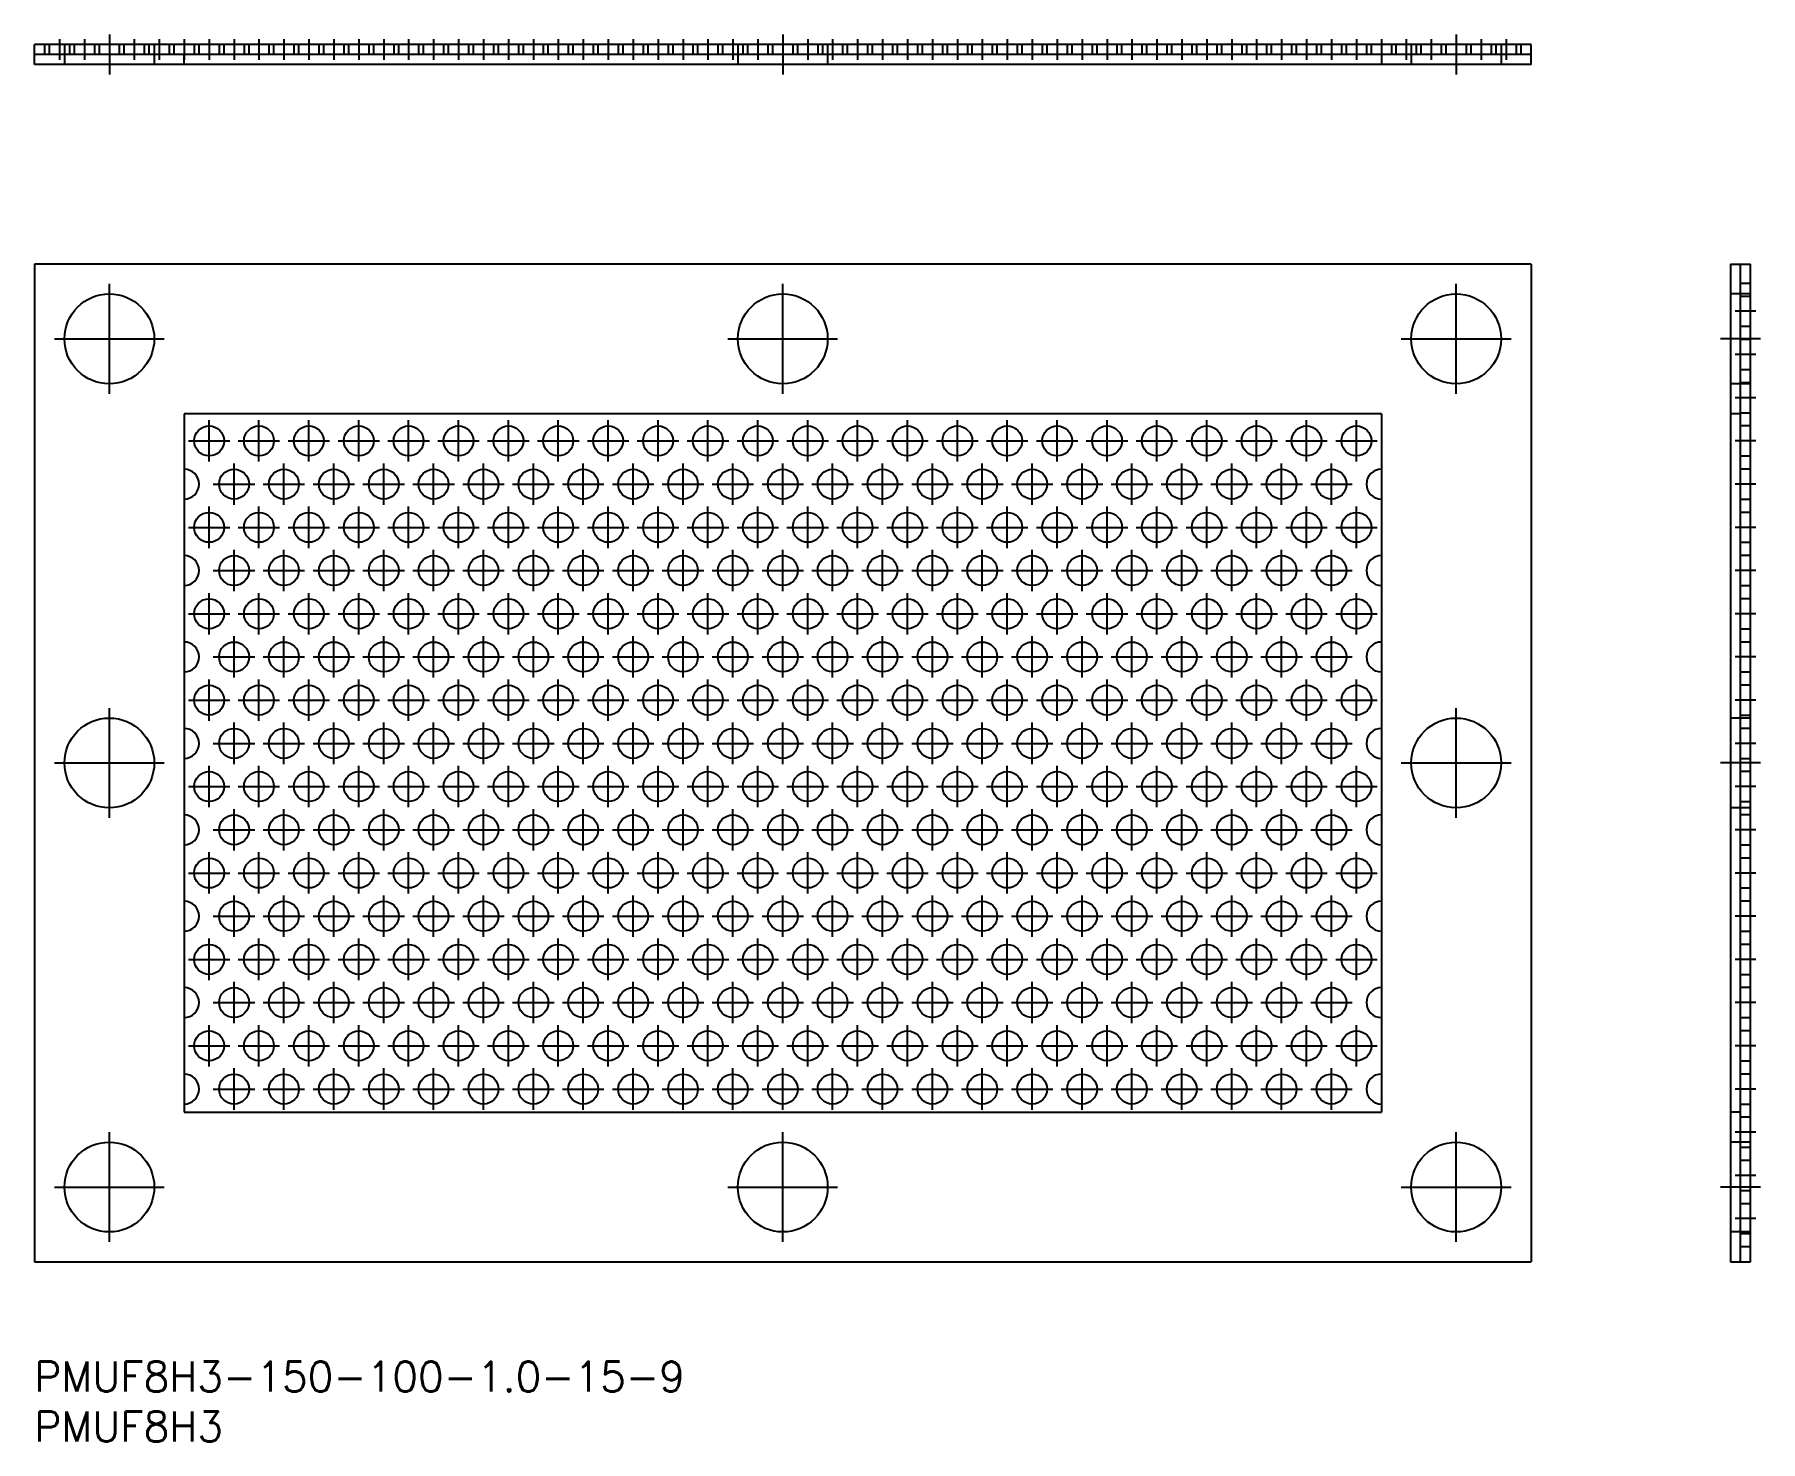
# Model space of a CAD drawing. Extents: x 0 to 173, y -8 to 133.
import ezdxf

# ---------------------------------------------------------------- set-up
doc = ezdxf.new("R2010")
doc.units = 0
doc.header["$LTSCALE"] = 0.5
doc.linetypes.add('CENTER', pattern=[50.8, 31.75, -6.35, 6.35, -6.35])
doc.linetypes.add('DASHED', pattern=[19.05, 12.7, -6.35])
for name, color, linetype in [('MSM_CENTER', 1, 'CENTER'), ('MSM_CONTINUOUS', 7, 'CONTINUOUS'), ('MSM_DASHED', 4, 'DASHED'), ('MSM_PART_NUMBER', 7, 'CONTINUOUS')]:
    doc.layers.add(name, color=color, linetype=linetype)
doc.styles.get("Standard").update_dxf_attribs({"font": 'txt.shx', "height": 3, "bigfont": 'bigfont.shx'})

# ---------------------------------------------------------------- blocks, each defined once
blk = doc.blocks.new('*U35')
at = {"layer": 'MSM_PART_NUMBER'}
blk.add_text('PMUF8H3-150-100-1.0-15-9', height=3, dxfattribs=at).set_placement((0, -3))
blk = doc.blocks.new('*U36')
at = {"layer": 'MSM_PART_NUMBER'}
blk.add_text('PMUF8H3', height=3, dxfattribs=at).set_placement((0, -8))

msp = doc.modelspace()

# ---------------------------------------------------------------- linework, layer by layer
at = {"layer": 'MSM_CENTER'}
for p, q in [((2.5, 132.55), (2.5, 130.45)), ((5, 132.55), (5, 130.45)), ((7.5, 133), (7.5, 129)), ((10, 132.55), (10, 130.45)), ((12.5, 132.55), (12.5, 130.45)), ((15, 132.55), (15, 130.45)), ((17.5, 132.55), (17.5, 130.45)), ((20, 132.55), (20, 130.45)), ((22.5, 132.55), (22.5, 130.45)), ((25, 132.55), (25, 130.45)), ((27.5, 132.55), (27.5, 130.45)), ((30, 132.55), (30, 130.45)), ((32.5, 132.55), (32.5, 130.45)), ((35, 132.55), (35, 130.45)), ((37.5, 132.55), (37.5, 130.45)), ((40, 132.55), (40, 130.45)), ((42.5, 132.55), (42.5, 130.45)), ((45, 132.55), (45, 130.45)), ((47.5, 132.55), (47.5, 130.45)), ((50, 132.55), (50, 130.45)), ((52.5, 132.55), (52.5, 130.45)), ((55, 132.55), (55, 130.45)), ((57.5, 132.55), (57.5, 130.45)), ((60, 132.55), (60, 130.45)), ((62.5, 132.55), (62.5, 130.45)), ((65, 132.55), (65, 130.45)), ((67.5, 132.55), (67.5, 130.45)), ((70, 132.55), (70, 130.45)), ((72.5, 132.55), (72.5, 130.45)), ((75, 133), (75, 129)), ((77.5, 132.55), (77.5, 130.45)), ((80, 132.55), (80, 130.45)), ((82.5, 132.55), (82.5, 130.45)), ((85, 132.55), (85, 130.45)), ((87.5, 132.55), (87.5, 130.45)), ((90, 132.55), (90, 130.45)), ((92.5, 132.55), (92.5, 130.45)), ((95, 132.55), (95, 130.45)), ((97.5, 132.55), (97.5, 130.45)), ((100, 132.55), (100, 130.45)), ((102.5, 132.55), (102.5, 130.45)), ((105, 132.55), (105, 130.45)), ((107.5, 132.55), (107.5, 130.45)), ((110, 132.55), (110, 130.45)), ((112.5, 132.55), (112.5, 130.45)), ((115, 132.55), (115, 130.45)), ((117.5, 132.55), (117.5, 130.45)), ((120, 132.55), (120, 130.45)), ((122.5, 132.55), (122.5, 130.45)), ((125, 132.55), (125, 130.45)), ((127.5, 132.55), (127.5, 130.45)), ((130, 132.55), (130, 130.45)), ((132.5, 132.55), (132.5, 130.45)), ((135, 132.55), (135, 130.45)), ((137.5, 132.55), (137.5, 130.45)), ((140, 132.55), (140, 130.45)), ((142.5, 133), (142.5, 129)), ((145, 132.55), (145, 130.45)), ((147.5, 132.55), (147.5, 130.45)), ((7.5, 97), (7.5, 108)), ((75, 97), (75, 108)), ((142.5, 97), (142.5, 108)), ((172.55, 105.26), (170.45, 105.26)), ((2, 102.5), (13, 102.5)), ((69.5, 102.5), (80.5, 102.5)), ((137, 102.5), (148, 102.5)), ((173, 102.5), (169, 102.5)), ((172.55, 100.93), (170.45, 100.93)), ((172.55, 96.6), (170.45, 96.6)), ((17.5, 90.2), (17.5, 94.35)), ((22.5, 90.2), (22.5, 94.35)), ((27.5, 90.2), (27.5, 94.35)), ((32.5, 90.2), (32.5, 94.35)), ((37.5, 90.2), (37.5, 94.35)), ((42.5, 90.2), (42.5, 94.35)), ((47.5, 90.2), (47.5, 94.35)), ((52.5, 90.2), (52.5, 94.35)), ((57.5, 90.2), (57.5, 94.35)), ((62.5, 90.2), (62.5, 94.35)), ((67.5, 90.2), (67.5, 94.35)), ((72.5, 90.2), (72.5, 94.35)), ((77.5, 90.2), (77.5, 94.35)), ((82.5, 90.2), (82.5, 94.35)), ((87.5, 90.2), (87.5, 94.35)), ((92.5, 90.2), (92.5, 94.35)), ((97.5, 90.2), (97.5, 94.35)), ((102.5, 90.2), (102.5, 94.35)), ((107.5, 90.2), (107.5, 94.35)), ((112.5, 90.2), (112.5, 94.35)), ((117.5, 90.2), (117.5, 94.35)), ((122.5, 90.2), (122.5, 94.35)), ((127.5, 90.2), (127.5, 94.35)), ((132.5, 90.2), (132.5, 94.35)), ((15.42, 92.27), (19.57, 92.27)), ((20.42, 92.27), (24.57, 92.27)), ((25.42, 92.27), (29.57, 92.27)), ((30.42, 92.27), (34.58, 92.27)), ((35.42, 92.27), (39.58, 92.27)), ((40.42, 92.27), (44.58, 92.27)), ((45.42, 92.27), (49.58, 92.27)), ((50.42, 92.27), (54.58, 92.27)), ((55.42, 92.27), (59.58, 92.27)), ((60.42, 92.27), (64.58, 92.27)), ((65.42, 92.27), (69.58, 92.27)), ((70.42, 92.27), (74.58, 92.27)), ((75.42, 92.27), (79.58, 92.27)), ((80.42, 92.27), (84.58, 92.27)), ((85.42, 92.27), (89.58, 92.27)), ((90.42, 92.27), (94.58, 92.27)), ((95.42, 92.27), (99.58, 92.27)), ((100.42, 92.27), (104.58, 92.27)), ((105.42, 92.27), (109.58, 92.27)), ((110.42, 92.27), (114.58, 92.27)), ((115.42, 92.27), (119.58, 92.27)), ((120.42, 92.27), (124.58, 92.27)), ((125.42, 92.27), (129.57, 92.27)), ((130.43, 92.27), (134.57, 92.27)), ((172.55, 92.27), (170.45, 92.27)), ((20, 85.87), (20, 90.02)), ((25, 85.87), (25, 90.02)), ((30, 85.87), (30, 90.02)), ((35, 85.87), (35, 90.02)), ((40, 85.87), (40, 90.02)), ((45, 85.87), (45, 90.02)), ((50, 85.87), (50, 90.02)), ((55, 85.87), (55, 90.02)), ((60, 85.87), (60, 90.02)), ((65, 85.87), (65, 90.02)), ((70, 85.87), (70, 90.02)), ((75, 85.87), (75, 90.02)), ((80, 85.87), (80, 90.02)), ((85, 85.87), (85, 90.02)), ((90, 85.87), (90, 90.02)), ((95, 85.87), (95, 90.02)), ((100, 85.87), (100, 90.02)), ((105, 85.87), (105, 90.02)), ((110, 85.87), (110, 90.02)), ((115, 85.87), (115, 90.02)), ((120, 85.87), (120, 90.02)), ((125, 85.87), (125, 90.02)), ((130, 85.87), (130, 90.02)), ((17.92, 87.94), (22.07, 87.94)), ((22.92, 87.94), (27.07, 87.94)), ((27.92, 87.94), (32.08, 87.94)), ((32.92, 87.94), (37.08, 87.94)), ((37.92, 87.94), (42.08, 87.94)), ((42.92, 87.94), (47.08, 87.94)), ((47.92, 87.94), (52.08, 87.94)), ((52.92, 87.94), (57.08, 87.94)), ((57.92, 87.94), (62.08, 87.94)), ((62.92, 87.94), (67.08, 87.94)), ((67.92, 87.94), (72.08, 87.94)), ((72.92, 87.94), (77.08, 87.94)), ((77.92, 87.94), (82.08, 87.94)), ((82.92, 87.94), (87.08, 87.94)), ((87.92, 87.94), (92.08, 87.94)), ((92.92, 87.94), (97.08, 87.94)), ((97.92, 87.94), (102.08, 87.94)), ((102.92, 87.94), (107.08, 87.94)), ((107.92, 87.94), (112.08, 87.94)), ((112.92, 87.94), (117.08, 87.94)), ((117.92, 87.94), (122.08, 87.94)), ((122.92, 87.94), (127.08, 87.94)), ((127.92, 87.94), (132.07, 87.94)), ((172.55, 87.94), (170.45, 87.94)), ((17.5, 81.54), (17.5, 85.69)), ((22.5, 81.54), (22.5, 85.69)), ((27.5, 81.54), (27.5, 85.69)), ((32.5, 81.54), (32.5, 85.69)), ((37.5, 81.54), (37.5, 85.69)), ((42.5, 81.54), (42.5, 85.69)), ((47.5, 81.54), (47.5, 85.69)), ((52.5, 81.54), (52.5, 85.69)), ((57.5, 81.54), (57.5, 85.69)), ((62.5, 81.54), (62.5, 85.69)), ((67.5, 81.54), (67.5, 85.69)), ((72.5, 81.54), (72.5, 85.69)), ((77.5, 81.54), (77.5, 85.69)), ((82.5, 81.54), (82.5, 85.69)), ((87.5, 81.54), (87.5, 85.69)), ((92.5, 81.54), (92.5, 85.69)), ((97.5, 81.54), (97.5, 85.69)), ((102.5, 81.54), (102.5, 85.69)), ((107.5, 81.54), (107.5, 85.69)), ((112.5, 81.54), (112.5, 85.69)), ((117.5, 81.54), (117.5, 85.69)), ((122.5, 81.54), (122.5, 85.69)), ((127.5, 81.54), (127.5, 85.69)), ((132.5, 81.54), (132.5, 85.69)), ((15.42, 83.61), (19.57, 83.61)), ((20.42, 83.61), (24.57, 83.61)), ((25.42, 83.61), (29.57, 83.61)), ((30.42, 83.61), (34.58, 83.61)), ((35.42, 83.61), (39.58, 83.61)), ((40.42, 83.61), (44.58, 83.61)), ((45.42, 83.61), (49.58, 83.61)), ((50.42, 83.61), (54.58, 83.61)), ((55.42, 83.61), (59.58, 83.61)), ((60.42, 83.61), (64.58, 83.61)), ((65.42, 83.61), (69.58, 83.61)), ((70.42, 83.61), (74.58, 83.61)), ((75.42, 83.61), (79.58, 83.61)), ((80.42, 83.61), (84.58, 83.61)), ((85.42, 83.61), (89.58, 83.61)), ((90.42, 83.61), (94.58, 83.61)), ((95.42, 83.61), (99.58, 83.61)), ((100.42, 83.61), (104.58, 83.61)), ((105.42, 83.61), (109.58, 83.61)), ((110.42, 83.61), (114.58, 83.61)), ((115.42, 83.61), (119.58, 83.61)), ((120.42, 83.61), (124.58, 83.61)), ((125.42, 83.61), (129.57, 83.61)), ((130.43, 83.61), (134.57, 83.61)), ((172.55, 83.61), (170.45, 83.61)), ((20, 77.21), (20, 81.36)), ((25, 77.21), (25, 81.36)), ((30, 77.21), (30, 81.36)), ((35, 77.21), (35, 81.36)), ((40, 77.21), (40, 81.36)), ((45, 77.21), (45, 81.36)), ((50, 77.21), (50, 81.36)), ((55, 77.21), (55, 81.36)), ((60, 77.21), (60, 81.36)), ((65, 77.21), (65, 81.36)), ((70, 77.21), (70, 81.36)), ((75, 77.21), (75, 81.36)), ((80, 77.21), (80, 81.36)), ((85, 77.21), (85, 81.36)), ((90, 77.21), (90, 81.36)), ((95, 77.21), (95, 81.36)), ((100, 77.21), (100, 81.36)), ((105, 77.21), (105, 81.36)), ((110, 77.21), (110, 81.36)), ((115, 77.21), (115, 81.36)), ((120, 77.21), (120, 81.36)), ((125, 77.21), (125, 81.36)), ((130, 77.21), (130, 81.36)), ((17.92, 79.28), (22.07, 79.28)), ((22.92, 79.28), (27.07, 79.28)), ((27.92, 79.28), (32.08, 79.28)), ((32.92, 79.28), (37.08, 79.28)), ((37.92, 79.28), (42.08, 79.28)), ((42.92, 79.28), (47.08, 79.28)), ((47.92, 79.28), (52.08, 79.28)), ((52.92, 79.28), (57.08, 79.28)), ((57.92, 79.28), (62.08, 79.28)), ((62.92, 79.28), (67.08, 79.28)), ((67.92, 79.28), (72.08, 79.28)), ((72.92, 79.28), (77.08, 79.28)), ((77.92, 79.28), (82.08, 79.28)), ((82.92, 79.28), (87.08, 79.28)), ((87.92, 79.28), (92.08, 79.28)), ((92.92, 79.28), (97.08, 79.28)), ((97.92, 79.28), (102.08, 79.28)), ((102.92, 79.28), (107.08, 79.28)), ((107.92, 79.28), (112.08, 79.28)), ((112.92, 79.28), (117.08, 79.28)), ((117.92, 79.28), (122.08, 79.28)), ((122.92, 79.28), (127.08, 79.28)), ((127.92, 79.28), (132.07, 79.28)), ((172.55, 79.28), (170.45, 79.28)), ((17.5, 72.88), (17.5, 77.03)), ((22.5, 72.88), (22.5, 77.03)), ((27.5, 72.88), (27.5, 77.03)), ((32.5, 72.88), (32.5, 77.03)), ((37.5, 72.88), (37.5, 77.03)), ((42.5, 72.88), (42.5, 77.03)), ((47.5, 72.88), (47.5, 77.03)), ((52.5, 72.88), (52.5, 77.03)), ((57.5, 72.88), (57.5, 77.03)), ((62.5, 72.88), (62.5, 77.03)), ((67.5, 72.88), (67.5, 77.03)), ((72.5, 72.88), (72.5, 77.03)), ((77.5, 72.88), (77.5, 77.03)), ((82.5, 72.88), (82.5, 77.03)), ((87.5, 72.88), (87.5, 77.03)), ((92.5, 72.88), (92.5, 77.03)), ((97.5, 72.88), (97.5, 77.03)), ((102.5, 72.88), (102.5, 77.03)), ((107.5, 72.88), (107.5, 77.03)), ((112.5, 72.88), (112.5, 77.03)), ((117.5, 72.88), (117.5, 77.03)), ((122.5, 72.88), (122.5, 77.03)), ((127.5, 72.88), (127.5, 77.03)), ((132.5, 72.88), (132.5, 77.03)), ((15.42, 74.95), (19.57, 74.95)), ((20.42, 74.95), (24.57, 74.95)), ((25.42, 74.95), (29.57, 74.95)), ((30.42, 74.95), (34.58, 74.95)), ((35.42, 74.95), (39.58, 74.95)), ((40.42, 74.95), (44.58, 74.95)), ((45.42, 74.95), (49.58, 74.95)), ((50.42, 74.95), (54.58, 74.95)), ((55.42, 74.95), (59.58, 74.95)), ((60.42, 74.95), (64.58, 74.95)), ((65.42, 74.95), (69.58, 74.95)), ((70.42, 74.95), (74.58, 74.95)), ((75.42, 74.95), (79.58, 74.95)), ((80.42, 74.95), (84.58, 74.95)), ((85.42, 74.95), (89.58, 74.95)), ((90.42, 74.95), (94.58, 74.95)), ((95.42, 74.95), (99.58, 74.95)), ((100.42, 74.95), (104.58, 74.95)), ((105.42, 74.95), (109.58, 74.95)), ((110.42, 74.95), (114.58, 74.95)), ((115.42, 74.95), (119.58, 74.95)), ((120.42, 74.95), (124.58, 74.95)), ((125.42, 74.95), (129.57, 74.95)), ((130.43, 74.95), (134.57, 74.95)), ((172.55, 74.95), (170.45, 74.95)), ((20, 68.55), (20, 72.7)), ((25, 68.55), (25, 72.7)), ((30, 68.55), (30, 72.7)), ((35, 68.55), (35, 72.7)), ((40, 68.55), (40, 72.7)), ((45, 68.55), (45, 72.7)), ((50, 68.55), (50, 72.7)), ((55, 68.55), (55, 72.7)), ((60, 68.55), (60, 72.7)), ((65, 68.55), (65, 72.7)), ((70, 68.55), (70, 72.7)), ((75, 68.55), (75, 72.7)), ((80, 68.55), (80, 72.7)), ((85, 68.55), (85, 72.7)), ((90, 68.55), (90, 72.7)), ((95, 68.55), (95, 72.7)), ((100, 68.55), (100, 72.7)), ((105, 68.55), (105, 72.7)), ((110, 68.55), (110, 72.7)), ((115, 68.55), (115, 72.7)), ((120, 68.55), (120, 72.7)), ((125, 68.55), (125, 72.7)), ((130, 68.55), (130, 72.7)), ((17.92, 70.62), (22.07, 70.62)), ((22.92, 70.62), (27.07, 70.62)), ((27.92, 70.62), (32.08, 70.62)), ((32.92, 70.62), (37.08, 70.62)), ((37.92, 70.62), (42.08, 70.62)), ((42.92, 70.62), (47.08, 70.62)), ((47.92, 70.62), (52.08, 70.62)), ((52.92, 70.62), (57.08, 70.62)), ((57.92, 70.62), (62.08, 70.62)), ((62.92, 70.62), (67.08, 70.62)), ((67.92, 70.62), (72.08, 70.62)), ((72.92, 70.62), (77.08, 70.62)), ((77.92, 70.62), (82.08, 70.62)), ((82.92, 70.62), (87.08, 70.62)), ((87.92, 70.62), (92.08, 70.62)), ((92.92, 70.62), (97.08, 70.62)), ((97.92, 70.62), (102.08, 70.62)), ((102.92, 70.62), (107.08, 70.62)), ((107.92, 70.62), (112.08, 70.62)), ((112.92, 70.62), (117.08, 70.62)), ((117.92, 70.62), (122.08, 70.62)), ((122.92, 70.62), (127.08, 70.62)), ((127.92, 70.62), (132.07, 70.62)), ((172.55, 70.62), (170.45, 70.62)), ((17.5, 64.22), (17.5, 68.37)), ((22.5, 64.22), (22.5, 68.37)), ((27.5, 64.22), (27.5, 68.37)), ((32.5, 64.22), (32.5, 68.37)), ((37.5, 64.22), (37.5, 68.37)), ((42.5, 64.22), (42.5, 68.37)), ((47.5, 64.22), (47.5, 68.37)), ((52.5, 64.22), (52.5, 68.37)), ((57.5, 64.22), (57.5, 68.37)), ((62.5, 64.22), (62.5, 68.37)), ((67.5, 64.22), (67.5, 68.37)), ((72.5, 64.22), (72.5, 68.37)), ((77.5, 64.22), (77.5, 68.37)), ((82.5, 64.22), (82.5, 68.37)), ((87.5, 64.22), (87.5, 68.37)), ((92.5, 64.22), (92.5, 68.37)), ((97.5, 64.22), (97.5, 68.37)), ((102.5, 64.22), (102.5, 68.37)), ((107.5, 64.22), (107.5, 68.37)), ((112.5, 64.22), (112.5, 68.37)), ((117.5, 64.22), (117.5, 68.37)), ((122.5, 64.22), (122.5, 68.37)), ((127.5, 64.22), (127.5, 68.37)), ((132.5, 64.22), (132.5, 68.37)), ((15.42, 66.29), (19.57, 66.29)), ((20.42, 66.29), (24.57, 66.29)), ((25.42, 66.29), (29.57, 66.29)), ((30.42, 66.29), (34.58, 66.29)), ((35.42, 66.29), (39.58, 66.29)), ((40.42, 66.29), (44.58, 66.29)), ((45.42, 66.29), (49.58, 66.29)), ((50.42, 66.29), (54.58, 66.29)), ((55.42, 66.29), (59.58, 66.29)), ((60.42, 66.29), (64.58, 66.29)), ((65.42, 66.29), (69.58, 66.29)), ((70.42, 66.29), (74.58, 66.29)), ((75.42, 66.29), (79.58, 66.29)), ((80.42, 66.29), (84.58, 66.29)), ((85.42, 66.29), (89.58, 66.29)), ((90.42, 66.29), (94.58, 66.29)), ((95.42, 66.29), (99.58, 66.29)), ((100.42, 66.29), (104.58, 66.29)), ((105.42, 66.29), (109.58, 66.29)), ((110.42, 66.29), (114.58, 66.29)), ((115.42, 66.29), (119.58, 66.29)), ((120.42, 66.29), (124.58, 66.29)), ((125.42, 66.29), (129.57, 66.29)), ((130.43, 66.29), (134.57, 66.29)), ((172.55, 66.29), (170.45, 66.29)), ((7.5, 54.5), (7.5, 65.5)), ((20, 59.89), (20, 64.04)), ((25, 59.89), (25, 64.04)), ((30, 59.89), (30, 64.04)), ((35, 59.89), (35, 64.04)), ((40, 59.89), (40, 64.04)), ((45, 59.89), (45, 64.04)), ((50, 59.89), (50, 64.04)), ((55, 59.89), (55, 64.04)), ((60, 59.89), (60, 64.04)), ((65, 59.89), (65, 64.04)), ((70, 59.89), (70, 64.04)), ((75, 59.89), (75, 64.04)), ((80, 59.89), (80, 64.04)), ((85, 59.89), (85, 64.04)), ((90, 59.89), (90, 64.04)), ((95, 59.89), (95, 64.04)), ((100, 59.89), (100, 64.04)), ((105, 59.89), (105, 64.04)), ((110, 59.89), (110, 64.04)), ((115, 59.89), (115, 64.04)), ((120, 59.89), (120, 64.04)), ((125, 59.89), (125, 64.04)), ((130, 59.89), (130, 64.04)), ((142.5, 54.5), (142.5, 65.5)), ((17.92, 61.96), (22.07, 61.96)), ((22.92, 61.96), (27.07, 61.96)), ((27.92, 61.96), (32.08, 61.96)), ((32.92, 61.96), (37.08, 61.96)), ((37.92, 61.96), (42.08, 61.96)), ((42.92, 61.96), (47.08, 61.96)), ((47.92, 61.96), (52.08, 61.96)), ((52.92, 61.96), (57.08, 61.96)), ((57.92, 61.96), (62.08, 61.96)), ((62.92, 61.96), (67.08, 61.96)), ((67.92, 61.96), (72.08, 61.96)), ((72.92, 61.96), (77.08, 61.96)), ((77.92, 61.96), (82.08, 61.96)), ((82.92, 61.96), (87.08, 61.96)), ((87.92, 61.96), (92.08, 61.96)), ((92.92, 61.96), (97.08, 61.96)), ((97.92, 61.96), (102.08, 61.96)), ((102.92, 61.96), (107.08, 61.96)), ((107.92, 61.96), (112.08, 61.96)), ((112.92, 61.96), (117.08, 61.96)), ((117.92, 61.96), (122.08, 61.96)), ((122.92, 61.96), (127.08, 61.96)), ((127.92, 61.96), (132.07, 61.96)), ((172.55, 61.96), (170.45, 61.96)), ((2, 60), (13, 60)), ((17.5, 55.56), (17.5, 59.71)), ((22.5, 55.56), (22.5, 59.71)), ((27.5, 55.56), (27.5, 59.71)), ((32.5, 55.56), (32.5, 59.71)), ((37.5, 55.56), (37.5, 59.71)), ((42.5, 55.56), (42.5, 59.71)), ((47.5, 55.56), (47.5, 59.71)), ((52.5, 55.56), (52.5, 59.71)), ((57.5, 55.56), (57.5, 59.71)), ((62.5, 55.56), (62.5, 59.71)), ((67.5, 55.56), (67.5, 59.71)), ((72.5, 55.56), (72.5, 59.71)), ((77.5, 55.56), (77.5, 59.71)), ((82.5, 55.56), (82.5, 59.71)), ((87.5, 55.56), (87.5, 59.71)), ((92.5, 55.56), (92.5, 59.71)), ((97.5, 55.56), (97.5, 59.71)), ((102.5, 55.56), (102.5, 59.71)), ((107.5, 55.56), (107.5, 59.71)), ((112.5, 55.56), (112.5, 59.71)), ((117.5, 55.56), (117.5, 59.71)), ((122.5, 55.56), (122.5, 59.71)), ((127.5, 55.56), (127.5, 59.71)), ((132.5, 55.56), (132.5, 59.71)), ((137, 60), (148, 60)), ((173, 60), (169, 60)), ((15.42, 57.63), (19.57, 57.63)), ((20.42, 57.63), (24.57, 57.63)), ((25.42, 57.63), (29.57, 57.63)), ((30.42, 57.63), (34.58, 57.63)), ((35.42, 57.63), (39.58, 57.63)), ((40.42, 57.63), (44.58, 57.63)), ((45.42, 57.63), (49.58, 57.63)), ((50.42, 57.63), (54.58, 57.63)), ((55.42, 57.63), (59.58, 57.63)), ((60.42, 57.63), (64.58, 57.63)), ((65.42, 57.63), (69.58, 57.63)), ((70.42, 57.63), (74.58, 57.63)), ((75.42, 57.63), (79.58, 57.63)), ((80.42, 57.63), (84.58, 57.63)), ((85.42, 57.63), (89.58, 57.63)), ((90.42, 57.63), (94.58, 57.63)), ((95.42, 57.63), (99.58, 57.63)), ((100.42, 57.63), (104.58, 57.63)), ((105.42, 57.63), (109.58, 57.63)), ((110.42, 57.63), (114.58, 57.63)), ((115.42, 57.63), (119.58, 57.63)), ((120.42, 57.63), (124.58, 57.63)), ((125.42, 57.63), (129.57, 57.63)), ((130.43, 57.63), (134.57, 57.63)), ((172.55, 57.63), (170.45, 57.63)), ((20, 51.23), (20, 55.38)), ((25, 51.23), (25, 55.38)), ((30, 51.23), (30, 55.38)), ((35, 51.23), (35, 55.38)), ((40, 51.23), (40, 55.38)), ((45, 51.23), (45, 55.38)), ((50, 51.23), (50, 55.38)), ((55, 51.23), (55, 55.38)), ((60, 51.23), (60, 55.38)), ((65, 51.23), (65, 55.38)), ((70, 51.23), (70, 55.38)), ((75, 51.23), (75, 55.38)), ((80, 51.23), (80, 55.38)), ((85, 51.23), (85, 55.38)), ((90, 51.23), (90, 55.38)), ((95, 51.23), (95, 55.38)), ((100, 51.23), (100, 55.38)), ((105, 51.23), (105, 55.38)), ((110, 51.23), (110, 55.38)), ((115, 51.23), (115, 55.38)), ((120, 51.23), (120, 55.38)), ((125, 51.23), (125, 55.38)), ((130, 51.23), (130, 55.38)), ((17.92, 53.3), (22.07, 53.3)), ((22.92, 53.3), (27.07, 53.3)), ((27.92, 53.3), (32.08, 53.3)), ((32.92, 53.3), (37.08, 53.3)), ((37.92, 53.3), (42.08, 53.3)), ((42.92, 53.3), (47.08, 53.3)), ((47.92, 53.3), (52.08, 53.3)), ((52.92, 53.3), (57.08, 53.3)), ((57.92, 53.3), (62.08, 53.3)), ((62.92, 53.3), (67.08, 53.3)), ((67.92, 53.3), (72.08, 53.3)), ((72.92, 53.3), (77.08, 53.3)), ((77.92, 53.3), (82.08, 53.3)), ((82.92, 53.3), (87.08, 53.3)), ((87.92, 53.3), (92.08, 53.3)), ((92.92, 53.3), (97.08, 53.3)), ((97.92, 53.3), (102.08, 53.3)), ((102.92, 53.3), (107.08, 53.3)), ((107.92, 53.3), (112.08, 53.3)), ((112.92, 53.3), (117.08, 53.3)), ((117.92, 53.3), (122.08, 53.3)), ((122.92, 53.3), (127.08, 53.3)), ((127.92, 53.3), (132.07, 53.3)), ((172.55, 53.3), (170.45, 53.3)), ((17.5, 46.9), (17.5, 51.05)), ((22.5, 46.9), (22.5, 51.05)), ((27.5, 46.9), (27.5, 51.05)), ((32.5, 46.9), (32.5, 51.05)), ((37.5, 46.9), (37.5, 51.05)), ((42.5, 46.9), (42.5, 51.05)), ((47.5, 46.9), (47.5, 51.05)), ((52.5, 46.9), (52.5, 51.05)), ((57.5, 46.9), (57.5, 51.05)), ((62.5, 46.9), (62.5, 51.05)), ((67.5, 46.9), (67.5, 51.05)), ((72.5, 46.9), (72.5, 51.05)), ((77.5, 46.9), (77.5, 51.05)), ((82.5, 46.9), (82.5, 51.05)), ((87.5, 46.9), (87.5, 51.05)), ((92.5, 46.9), (92.5, 51.05)), ((97.5, 46.9), (97.5, 51.05)), ((102.5, 46.9), (102.5, 51.05)), ((107.5, 46.9), (107.5, 51.05)), ((112.5, 46.9), (112.5, 51.05)), ((117.5, 46.9), (117.5, 51.05)), ((122.5, 46.9), (122.5, 51.05)), ((127.5, 46.9), (127.5, 51.05)), ((132.5, 46.9), (132.5, 51.05)), ((15.42, 48.97), (19.57, 48.97)), ((20.42, 48.97), (24.57, 48.97)), ((25.42, 48.97), (29.57, 48.97)), ((30.42, 48.97), (34.58, 48.97)), ((35.42, 48.97), (39.58, 48.97)), ((40.42, 48.97), (44.58, 48.97)), ((45.42, 48.97), (49.58, 48.97)), ((50.42, 48.97), (54.58, 48.97)), ((55.42, 48.97), (59.58, 48.97)), ((60.42, 48.97), (64.58, 48.97)), ((65.42, 48.97), (69.58, 48.97)), ((70.42, 48.97), (74.58, 48.97)), ((75.42, 48.97), (79.58, 48.97)), ((80.42, 48.97), (84.58, 48.97)), ((85.42, 48.97), (89.58, 48.97)), ((90.42, 48.97), (94.58, 48.97)), ((95.42, 48.97), (99.58, 48.97)), ((100.42, 48.97), (104.58, 48.97)), ((105.42, 48.97), (109.58, 48.97)), ((110.42, 48.97), (114.58, 48.97)), ((115.42, 48.97), (119.58, 48.97)), ((120.42, 48.97), (124.58, 48.97)), ((125.42, 48.97), (129.57, 48.97)), ((130.43, 48.97), (134.57, 48.97)), ((172.55, 48.97), (170.45, 48.97)), ((20, 42.57), (20, 46.72)), ((25, 42.57), (25, 46.72)), ((30, 42.57), (30, 46.72)), ((35, 42.57), (35, 46.72)), ((40, 42.57), (40, 46.72)), ((45, 42.57), (45, 46.72)), ((50, 42.57), (50, 46.72)), ((55, 42.57), (55, 46.72)), ((60, 42.57), (60, 46.72)), ((65, 42.57), (65, 46.72)), ((70, 42.57), (70, 46.72)), ((75, 42.57), (75, 46.72)), ((80, 42.57), (80, 46.72)), ((85, 42.57), (85, 46.72)), ((90, 42.57), (90, 46.72)), ((95, 42.57), (95, 46.72)), ((100, 42.57), (100, 46.72)), ((105, 42.57), (105, 46.72)), ((110, 42.57), (110, 46.72)), ((115, 42.57), (115, 46.72)), ((120, 42.57), (120, 46.72)), ((125, 42.57), (125, 46.72)), ((130, 42.57), (130, 46.72)), ((17.92, 44.64), (22.07, 44.64)), ((22.92, 44.64), (27.07, 44.64)), ((27.92, 44.64), (32.08, 44.64)), ((32.92, 44.64), (37.08, 44.64)), ((37.92, 44.64), (42.08, 44.64)), ((42.92, 44.64), (47.08, 44.64)), ((47.92, 44.64), (52.08, 44.64)), ((52.92, 44.64), (57.08, 44.64)), ((57.92, 44.64), (62.08, 44.64)), ((62.92, 44.64), (67.08, 44.64)), ((67.92, 44.64), (72.08, 44.64)), ((72.92, 44.64), (77.08, 44.64)), ((77.92, 44.64), (82.08, 44.64)), ((82.92, 44.64), (87.08, 44.64)), ((87.92, 44.64), (92.08, 44.64)), ((92.92, 44.64), (97.08, 44.64)), ((97.92, 44.64), (102.08, 44.64)), ((102.92, 44.64), (107.08, 44.64)), ((107.92, 44.64), (112.08, 44.64)), ((112.92, 44.64), (117.08, 44.64)), ((117.92, 44.64), (122.08, 44.64)), ((122.92, 44.64), (127.08, 44.64)), ((127.92, 44.64), (132.07, 44.64)), ((172.55, 44.64), (170.45, 44.64)), ((17.5, 38.24), (17.5, 42.39)), ((22.5, 38.24), (22.5, 42.39)), ((27.5, 38.24), (27.5, 42.39)), ((32.5, 38.24), (32.5, 42.39)), ((37.5, 38.24), (37.5, 42.39)), ((42.5, 38.24), (42.5, 42.39)), ((47.5, 38.24), (47.5, 42.39)), ((52.5, 38.24), (52.5, 42.39)), ((57.5, 38.24), (57.5, 42.39)), ((62.5, 38.24), (62.5, 42.39)), ((67.5, 38.24), (67.5, 42.39)), ((72.5, 38.24), (72.5, 42.39)), ((77.5, 38.24), (77.5, 42.39)), ((82.5, 38.24), (82.5, 42.39)), ((87.5, 38.24), (87.5, 42.39)), ((92.5, 38.24), (92.5, 42.39)), ((97.5, 38.24), (97.5, 42.39)), ((102.5, 38.24), (102.5, 42.39)), ((107.5, 38.24), (107.5, 42.39)), ((112.5, 38.24), (112.5, 42.39)), ((117.5, 38.24), (117.5, 42.39)), ((122.5, 38.24), (122.5, 42.39)), ((127.5, 38.24), (127.5, 42.39)), ((132.5, 38.24), (132.5, 42.39)), ((15.42, 40.31), (19.57, 40.31)), ((20.42, 40.31), (24.57, 40.31)), ((25.42, 40.31), (29.57, 40.31)), ((30.42, 40.31), (34.58, 40.31)), ((35.42, 40.31), (39.58, 40.31)), ((40.42, 40.31), (44.58, 40.31)), ((45.42, 40.31), (49.58, 40.31)), ((50.42, 40.31), (54.58, 40.31)), ((55.42, 40.31), (59.58, 40.31)), ((60.42, 40.31), (64.58, 40.31)), ((65.42, 40.31), (69.58, 40.31)), ((70.42, 40.31), (74.58, 40.31)), ((75.42, 40.31), (79.58, 40.31)), ((80.42, 40.31), (84.58, 40.31)), ((85.42, 40.31), (89.58, 40.31)), ((90.42, 40.31), (94.58, 40.31)), ((95.42, 40.31), (99.58, 40.31)), ((100.42, 40.31), (104.58, 40.31)), ((105.42, 40.31), (109.58, 40.31)), ((110.42, 40.31), (114.58, 40.31)), ((115.42, 40.31), (119.58, 40.31)), ((120.42, 40.31), (124.58, 40.31)), ((125.42, 40.31), (129.57, 40.31)), ((130.43, 40.31), (134.57, 40.31)), ((172.55, 40.31), (170.45, 40.31)), ((20, 33.91), (20, 38.06)), ((25, 33.91), (25, 38.06)), ((30, 33.91), (30, 38.06)), ((35, 33.91), (35, 38.06)), ((40, 33.91), (40, 38.06)), ((45, 33.91), (45, 38.06)), ((50, 33.91), (50, 38.06)), ((55, 33.91), (55, 38.06)), ((60, 33.91), (60, 38.06)), ((65, 33.91), (65, 38.06)), ((70, 33.91), (70, 38.06)), ((75, 33.91), (75, 38.06)), ((80, 33.91), (80, 38.06)), ((85, 33.91), (85, 38.06)), ((90, 33.91), (90, 38.06)), ((95, 33.91), (95, 38.06)), ((100, 33.91), (100, 38.06)), ((105, 33.91), (105, 38.06)), ((110, 33.91), (110, 38.06)), ((115, 33.91), (115, 38.06)), ((120, 33.91), (120, 38.06)), ((125, 33.91), (125, 38.06)), ((130, 33.91), (130, 38.06)), ((17.92, 35.98), (22.07, 35.98)), ((22.92, 35.98), (27.07, 35.98)), ((27.92, 35.98), (32.08, 35.98)), ((32.92, 35.98), (37.08, 35.98)), ((37.92, 35.98), (42.08, 35.98)), ((42.92, 35.98), (47.08, 35.98)), ((47.92, 35.98), (52.08, 35.98)), ((52.92, 35.98), (57.08, 35.98)), ((57.92, 35.98), (62.08, 35.98)), ((62.92, 35.98), (67.08, 35.98)), ((67.92, 35.98), (72.08, 35.98)), ((72.92, 35.98), (77.08, 35.98)), ((77.92, 35.98), (82.08, 35.98)), ((82.92, 35.98), (87.08, 35.98)), ((87.92, 35.98), (92.08, 35.98)), ((92.92, 35.98), (97.08, 35.98)), ((97.92, 35.98), (102.08, 35.98)), ((102.92, 35.98), (107.08, 35.98)), ((107.92, 35.98), (112.08, 35.98)), ((112.92, 35.98), (117.08, 35.98)), ((117.92, 35.98), (122.08, 35.98)), ((122.92, 35.98), (127.08, 35.98)), ((127.92, 35.98), (132.07, 35.98)), ((172.55, 35.98), (170.45, 35.98)), ((17.5, 29.58), (17.5, 33.73)), ((22.5, 29.58), (22.5, 33.73)), ((27.5, 29.58), (27.5, 33.73)), ((32.5, 29.58), (32.5, 33.73)), ((37.5, 29.58), (37.5, 33.73)), ((42.5, 29.58), (42.5, 33.73)), ((47.5, 29.58), (47.5, 33.73)), ((52.5, 29.58), (52.5, 33.73)), ((57.5, 29.58), (57.5, 33.73)), ((62.5, 29.58), (62.5, 33.73)), ((67.5, 29.58), (67.5, 33.73)), ((72.5, 29.58), (72.5, 33.73)), ((77.5, 29.58), (77.5, 33.73)), ((82.5, 29.58), (82.5, 33.73)), ((87.5, 29.58), (87.5, 33.73)), ((92.5, 29.58), (92.5, 33.73)), ((97.5, 29.58), (97.5, 33.73)), ((102.5, 29.58), (102.5, 33.73)), ((107.5, 29.58), (107.5, 33.73)), ((112.5, 29.58), (112.5, 33.73)), ((117.5, 29.58), (117.5, 33.73)), ((122.5, 29.58), (122.5, 33.73)), ((127.5, 29.58), (127.5, 33.73)), ((132.5, 29.58), (132.5, 33.73)), ((15.42, 31.65), (19.57, 31.65)), ((20.42, 31.65), (24.57, 31.65)), ((25.42, 31.65), (29.57, 31.65)), ((30.42, 31.65), (34.58, 31.65)), ((35.42, 31.65), (39.58, 31.65)), ((40.42, 31.65), (44.58, 31.65)), ((45.42, 31.65), (49.58, 31.65)), ((50.42, 31.65), (54.58, 31.65)), ((55.42, 31.65), (59.58, 31.65)), ((60.42, 31.65), (64.58, 31.65)), ((65.42, 31.65), (69.58, 31.65)), ((70.42, 31.65), (74.58, 31.65)), ((75.42, 31.65), (79.58, 31.65)), ((80.42, 31.65), (84.58, 31.65)), ((85.42, 31.65), (89.58, 31.65)), ((90.42, 31.65), (94.58, 31.65)), ((95.42, 31.65), (99.58, 31.65)), ((100.42, 31.65), (104.58, 31.65)), ((105.42, 31.65), (109.58, 31.65)), ((110.42, 31.65), (114.58, 31.65)), ((115.42, 31.65), (119.58, 31.65)), ((120.42, 31.65), (124.58, 31.65)), ((125.42, 31.65), (129.57, 31.65)), ((130.43, 31.65), (134.57, 31.65)), ((172.55, 31.65), (170.45, 31.65)), ((20, 25.25), (20, 29.4)), ((25, 25.25), (25, 29.4)), ((30, 25.25), (30, 29.4)), ((35, 25.25), (35, 29.4)), ((40, 25.25), (40, 29.4)), ((45, 25.25), (45, 29.4)), ((50, 25.25), (50, 29.4)), ((55, 25.25), (55, 29.4)), ((60, 25.25), (60, 29.4)), ((65, 25.25), (65, 29.4)), ((70, 25.25), (70, 29.4)), ((75, 25.25), (75, 29.4)), ((80, 25.25), (80, 29.4)), ((85, 25.25), (85, 29.4)), ((90, 25.25), (90, 29.4)), ((95, 25.25), (95, 29.4)), ((100, 25.25), (100, 29.4)), ((105, 25.25), (105, 29.4)), ((110, 25.25), (110, 29.4)), ((115, 25.25), (115, 29.4)), ((120, 25.25), (120, 29.4)), ((125, 25.25), (125, 29.4)), ((130, 25.25), (130, 29.4)), ((17.92, 27.32), (22.07, 27.32)), ((22.92, 27.32), (27.07, 27.32)), ((27.92, 27.32), (32.08, 27.32)), ((32.92, 27.32), (37.08, 27.32)), ((37.92, 27.32), (42.08, 27.32)), ((42.92, 27.32), (47.08, 27.32)), ((47.92, 27.32), (52.08, 27.32)), ((52.92, 27.32), (57.08, 27.32)), ((57.92, 27.32), (62.08, 27.32)), ((62.92, 27.32), (67.08, 27.32)), ((67.92, 27.32), (72.08, 27.32)), ((72.92, 27.32), (77.08, 27.32)), ((77.92, 27.32), (82.08, 27.32)), ((82.92, 27.32), (87.08, 27.32)), ((87.92, 27.32), (92.08, 27.32)), ((92.92, 27.32), (97.08, 27.32)), ((97.92, 27.32), (102.08, 27.32)), ((102.92, 27.32), (107.08, 27.32)), ((107.92, 27.32), (112.08, 27.32)), ((112.92, 27.32), (117.08, 27.32)), ((117.92, 27.32), (122.08, 27.32)), ((122.92, 27.32), (127.08, 27.32)), ((127.92, 27.32), (132.07, 27.32)), ((172.55, 27.32), (170.45, 27.32)), ((7.5, 12), (7.5, 23)), ((75, 12), (75, 23)), ((142.5, 12), (142.5, 23)), ((172.55, 22.99), (170.45, 22.99)), ((2, 17.5), (13, 17.5)), ((69.5, 17.5), (80.5, 17.5)), ((137, 17.5), (148, 17.5)), ((173, 17.5), (169, 17.5)), ((172.55, 18.66), (170.45, 18.66)), ((172.55, 14.33), (170.45, 14.33))]:
    msp.add_line(p, q, dxfattribs=at)
at = {"layer": 'MSM_CONTINUOUS'}
for p, q in [((150, 132), (0, 132)), ((0, 130), (0, 132)), ((150, 130), (150, 132)), ((150, 131), (0, 131)), ((150, 130), (0, 130)), ((0, 110), (0, 10)), ((150, 110), (0, 110)), ((150, 110), (150, 10)), ((170, 110), (172, 110)), ((170, 110), (170, 10)), ((171, 10), (171, 110)), ((172, 10), (172, 110)), ((135, 95), (15, 95)), ((15, 95), (15, 25)), ((135, 95), (135, 25)), ((15, 25), (135, 25)), ((0, 10), (150, 10)), ((170, 10), (172, 10))]:
    msp.add_line(p, q, dxfattribs=at)
for centre, radius in [((7.5, 102.5), 4.5), ((75, 102.5), 4.5), ((142.5, 102.5), 4.5), ((17.5, 92.27), 1.5), ((22.5, 92.27), 1.5), ((27.5, 92.27), 1.5), ((32.5, 92.27), 1.5), ((37.5, 92.27), 1.5), ((42.5, 92.27), 1.5), ((47.5, 92.27), 1.5), ((52.5, 92.27), 1.5), ((57.5, 92.27), 1.5), ((62.5, 92.27), 1.5), ((67.5, 92.27), 1.5), ((72.5, 92.27), 1.5), ((77.5, 92.27), 1.5), ((82.5, 92.27), 1.5), ((87.5, 92.27), 1.5), ((92.5, 92.27), 1.5), ((97.5, 92.27), 1.5), ((102.5, 92.27), 1.5), ((107.5, 92.27), 1.5), ((112.5, 92.27), 1.5), ((117.5, 92.27), 1.5), ((122.5, 92.27), 1.5), ((127.5, 92.27), 1.5), ((132.5, 92.27), 1.5), ((20, 87.94), 1.5), ((25, 87.94), 1.5), ((30, 87.94), 1.5), ((35, 87.94), 1.5), ((40, 87.94), 1.5), ((45, 87.94), 1.5), ((50, 87.94), 1.5), ((55, 87.94), 1.5), ((60, 87.94), 1.5), ((65, 87.94), 1.5), ((70, 87.94), 1.5), ((75, 87.94), 1.5), ((80, 87.94), 1.5), ((85, 87.94), 1.5), ((90, 87.94), 1.5), ((95, 87.94), 1.5), ((100, 87.94), 1.5), ((105, 87.94), 1.5), ((110, 87.94), 1.5), ((115, 87.94), 1.5), ((120, 87.94), 1.5), ((125, 87.94), 1.5), ((130, 87.94), 1.5), ((17.5, 83.61), 1.5), ((22.5, 83.61), 1.5), ((27.5, 83.61), 1.5), ((32.5, 83.61), 1.5), ((37.5, 83.61), 1.5), ((42.5, 83.61), 1.5), ((47.5, 83.61), 1.5), ((52.5, 83.61), 1.5), ((57.5, 83.61), 1.5), ((62.5, 83.61), 1.5), ((67.5, 83.61), 1.5), ((72.5, 83.61), 1.5), ((77.5, 83.61), 1.5), ((82.5, 83.61), 1.5), ((87.5, 83.61), 1.5), ((92.5, 83.61), 1.5), ((97.5, 83.61), 1.5), ((102.5, 83.61), 1.5), ((107.5, 83.61), 1.5), ((112.5, 83.61), 1.5), ((117.5, 83.61), 1.5), ((122.5, 83.61), 1.5), ((127.5, 83.61), 1.5), ((132.5, 83.61), 1.5), ((20, 79.28), 1.5), ((25, 79.28), 1.5), ((30, 79.28), 1.5), ((35, 79.28), 1.5), ((40, 79.28), 1.5), ((45, 79.28), 1.5), ((50, 79.28), 1.5), ((55, 79.28), 1.5), ((60, 79.28), 1.5), ((65, 79.28), 1.5), ((70, 79.28), 1.5), ((75, 79.28), 1.5), ((80, 79.28), 1.5), ((85, 79.28), 1.5), ((90, 79.28), 1.5), ((95, 79.28), 1.5), ((100, 79.28), 1.5), ((105, 79.28), 1.5), ((110, 79.28), 1.5), ((115, 79.28), 1.5), ((120, 79.28), 1.5), ((125, 79.28), 1.5), ((130, 79.28), 1.5), ((17.5, 74.95), 1.5), ((22.5, 74.95), 1.5), ((27.5, 74.95), 1.5), ((32.5, 74.95), 1.5), ((37.5, 74.95), 1.5), ((42.5, 74.95), 1.5), ((47.5, 74.95), 1.5), ((52.5, 74.95), 1.5), ((57.5, 74.95), 1.5), ((62.5, 74.95), 1.5), ((67.5, 74.95), 1.5), ((72.5, 74.95), 1.5), ((77.5, 74.95), 1.5), ((82.5, 74.95), 1.5), ((87.5, 74.95), 1.5), ((92.5, 74.95), 1.5), ((97.5, 74.95), 1.5), ((102.5, 74.95), 1.5), ((107.5, 74.95), 1.5), ((112.5, 74.95), 1.5), ((117.5, 74.95), 1.5), ((122.5, 74.95), 1.5), ((127.5, 74.95), 1.5), ((132.5, 74.95), 1.5), ((20, 70.62), 1.5), ((25, 70.62), 1.5), ((30, 70.62), 1.5), ((35, 70.62), 1.5), ((40, 70.62), 1.5), ((45, 70.62), 1.5), ((50, 70.62), 1.5), ((55, 70.62), 1.5), ((60, 70.62), 1.5), ((65, 70.62), 1.5), ((70, 70.62), 1.5), ((75, 70.62), 1.5), ((80, 70.62), 1.5), ((85, 70.62), 1.5), ((90, 70.62), 1.5), ((95, 70.62), 1.5), ((100, 70.62), 1.5), ((105, 70.62), 1.5), ((110, 70.62), 1.5), ((115, 70.62), 1.5), ((120, 70.62), 1.5), ((125, 70.62), 1.5), ((130, 70.62), 1.5), ((17.5, 66.29), 1.5), ((22.5, 66.29), 1.5), ((27.5, 66.29), 1.5), ((32.5, 66.29), 1.5), ((37.5, 66.29), 1.5), ((42.5, 66.29), 1.5), ((47.5, 66.29), 1.5), ((52.5, 66.29), 1.5), ((57.5, 66.29), 1.5), ((62.5, 66.29), 1.5), ((67.5, 66.29), 1.5), ((72.5, 66.29), 1.5), ((77.5, 66.29), 1.5), ((82.5, 66.29), 1.5), ((87.5, 66.29), 1.5), ((92.5, 66.29), 1.5), ((97.5, 66.29), 1.5), ((102.5, 66.29), 1.5), ((107.5, 66.29), 1.5), ((112.5, 66.29), 1.5), ((117.5, 66.29), 1.5), ((122.5, 66.29), 1.5), ((127.5, 66.29), 1.5), ((132.5, 66.29), 1.5), ((7.5, 60), 4.5), ((142.5, 60), 4.5), ((20, 61.96), 1.5), ((25, 61.96), 1.5), ((30, 61.96), 1.5), ((35, 61.96), 1.5), ((40, 61.96), 1.5), ((45, 61.96), 1.5), ((50, 61.96), 1.5), ((55, 61.96), 1.5), ((60, 61.96), 1.5), ((65, 61.96), 1.5), ((70, 61.96), 1.5), ((75, 61.96), 1.5), ((80, 61.96), 1.5), ((85, 61.96), 1.5), ((90, 61.96), 1.5), ((95, 61.96), 1.5), ((100, 61.96), 1.5), ((105, 61.96), 1.5), ((110, 61.96), 1.5), ((115, 61.96), 1.5), ((120, 61.96), 1.5), ((125, 61.96), 1.5), ((130, 61.96), 1.5), ((17.5, 57.63), 1.5), ((22.5, 57.63), 1.5), ((27.5, 57.63), 1.5), ((32.5, 57.63), 1.5), ((37.5, 57.63), 1.5), ((42.5, 57.63), 1.5), ((47.5, 57.63), 1.5), ((52.5, 57.63), 1.5), ((57.5, 57.63), 1.5), ((62.5, 57.63), 1.5), ((67.5, 57.63), 1.5), ((72.5, 57.63), 1.5), ((77.5, 57.63), 1.5), ((82.5, 57.63), 1.5), ((87.5, 57.63), 1.5), ((92.5, 57.63), 1.5), ((97.5, 57.63), 1.5), ((102.5, 57.63), 1.5), ((107.5, 57.63), 1.5), ((112.5, 57.63), 1.5), ((117.5, 57.63), 1.5), ((122.5, 57.63), 1.5), ((127.5, 57.63), 1.5), ((132.5, 57.63), 1.5), ((20, 53.3), 1.5), ((25, 53.3), 1.5), ((30, 53.3), 1.5), ((35, 53.3), 1.5), ((40, 53.3), 1.5), ((45, 53.3), 1.5), ((50, 53.3), 1.5), ((55, 53.3), 1.5), ((60, 53.3), 1.5), ((65, 53.3), 1.5), ((70, 53.3), 1.5), ((75, 53.3), 1.5), ((80, 53.3), 1.5), ((85, 53.3), 1.5), ((90, 53.3), 1.5), ((95, 53.3), 1.5), ((100, 53.3), 1.5), ((105, 53.3), 1.5), ((110, 53.3), 1.5), ((115, 53.3), 1.5), ((120, 53.3), 1.5), ((125, 53.3), 1.5), ((130, 53.3), 1.5), ((17.5, 48.97), 1.5), ((22.5, 48.97), 1.5), ((27.5, 48.97), 1.5), ((32.5, 48.97), 1.5), ((37.5, 48.97), 1.5), ((42.5, 48.97), 1.5), ((47.5, 48.97), 1.5), ((52.5, 48.97), 1.5), ((57.5, 48.97), 1.5), ((62.5, 48.97), 1.5), ((67.5, 48.97), 1.5), ((72.5, 48.97), 1.5), ((77.5, 48.97), 1.5), ((82.5, 48.97), 1.5), ((87.5, 48.97), 1.5), ((92.5, 48.97), 1.5), ((97.5, 48.97), 1.5), ((102.5, 48.97), 1.5), ((107.5, 48.97), 1.5), ((112.5, 48.97), 1.5), ((117.5, 48.97), 1.5), ((122.5, 48.97), 1.5), ((127.5, 48.97), 1.5), ((132.5, 48.97), 1.5), ((20, 44.64), 1.5), ((25, 44.64), 1.5), ((30, 44.64), 1.5), ((35, 44.64), 1.5), ((40, 44.64), 1.5), ((45, 44.64), 1.5), ((50, 44.64), 1.5), ((55, 44.64), 1.5), ((60, 44.64), 1.5), ((65, 44.64), 1.5), ((70, 44.64), 1.5), ((75, 44.64), 1.5), ((80, 44.64), 1.5), ((85, 44.64), 1.5), ((90, 44.64), 1.5), ((95, 44.64), 1.5), ((100, 44.64), 1.5), ((105, 44.64), 1.5), ((110, 44.64), 1.5), ((115, 44.64), 1.5), ((120, 44.64), 1.5), ((125, 44.64), 1.5), ((130, 44.64), 1.5), ((17.5, 40.31), 1.5), ((22.5, 40.31), 1.5), ((27.5, 40.31), 1.5), ((32.5, 40.31), 1.5), ((37.5, 40.31), 1.5), ((42.5, 40.31), 1.5), ((47.5, 40.31), 1.5), ((52.5, 40.31), 1.5), ((57.5, 40.31), 1.5), ((62.5, 40.31), 1.5), ((67.5, 40.31), 1.5), ((72.5, 40.31), 1.5), ((77.5, 40.31), 1.5), ((82.5, 40.31), 1.5), ((87.5, 40.31), 1.5), ((92.5, 40.31), 1.5), ((97.5, 40.31), 1.5), ((102.5, 40.31), 1.5), ((107.5, 40.31), 1.5), ((112.5, 40.31), 1.5), ((117.5, 40.31), 1.5), ((122.5, 40.31), 1.5), ((127.5, 40.31), 1.5), ((132.5, 40.31), 1.5), ((20, 35.98), 1.5), ((25, 35.98), 1.5), ((30, 35.98), 1.5), ((35, 35.98), 1.5), ((40, 35.98), 1.5), ((45, 35.98), 1.5), ((50, 35.98), 1.5), ((55, 35.98), 1.5), ((60, 35.98), 1.5), ((65, 35.98), 1.5), ((70, 35.98), 1.5), ((75, 35.98), 1.5), ((80, 35.98), 1.5), ((85, 35.98), 1.5), ((90, 35.98), 1.5), ((95, 35.98), 1.5), ((100, 35.98), 1.5), ((105, 35.98), 1.5), ((110, 35.98), 1.5), ((115, 35.98), 1.5), ((120, 35.98), 1.5), ((125, 35.98), 1.5), ((130, 35.98), 1.5), ((17.5, 31.65), 1.5), ((22.5, 31.65), 1.5), ((27.5, 31.65), 1.5), ((32.5, 31.65), 1.5), ((37.5, 31.65), 1.5), ((42.5, 31.65), 1.5), ((47.5, 31.65), 1.5), ((52.5, 31.65), 1.5), ((57.5, 31.65), 1.5), ((62.5, 31.65), 1.5), ((67.5, 31.65), 1.5), ((72.5, 31.65), 1.5), ((77.5, 31.65), 1.5), ((82.5, 31.65), 1.5), ((87.5, 31.65), 1.5), ((92.5, 31.65), 1.5), ((97.5, 31.65), 1.5), ((102.5, 31.65), 1.5), ((107.5, 31.65), 1.5), ((112.5, 31.65), 1.5), ((117.5, 31.65), 1.5), ((122.5, 31.65), 1.5), ((127.5, 31.65), 1.5), ((132.5, 31.65), 1.5), ((20, 27.32), 1.5), ((25, 27.32), 1.5), ((30, 27.32), 1.5), ((35, 27.32), 1.5), ((40, 27.32), 1.5), ((45, 27.32), 1.5), ((50, 27.32), 1.5), ((55, 27.32), 1.5), ((60, 27.32), 1.5), ((65, 27.32), 1.5), ((70, 27.32), 1.5), ((75, 27.32), 1.5), ((80, 27.32), 1.5), ((85, 27.32), 1.5), ((90, 27.32), 1.5), ((95, 27.32), 1.5), ((100, 27.32), 1.5), ((105, 27.32), 1.5), ((110, 27.32), 1.5), ((115, 27.32), 1.5), ((120, 27.32), 1.5), ((125, 27.32), 1.5), ((130, 27.32), 1.5), ((7.5, 17.5), 4.5), ((75, 17.5), 4.5), ((142.5, 17.5), 4.5)]:
    msp.add_circle(centre, radius, dxfattribs=at)
for centre, start, end in [((15, 87.94), 270, 90), ((135, 87.94), 90, 270), ((15, 79.28), 270, 90), ((135, 79.28), 90, 270), ((15, 70.62), 270, 90), ((135, 70.62), 90, 270), ((15, 61.96), 270, 90), ((135, 61.96), 90, 270), ((15, 53.3), 270, 90), ((135, 53.3), 90, 270), ((15, 44.64), 270, 90), ((135, 44.64), 90, 270), ((15, 35.98), 270, 90), ((135, 35.98), 90, 270), ((15, 27.32), 270, 90), ((135, 27.32), 90, 270)]:
    msp.add_arc(centre, 1.5, start, end, dxfattribs=at)
at = {"layer": 'MSM_DASHED'}
for p, q in [((1, 132), (1, 131)), ((1.5, 131), (1.5, 132)), ((3, 132), (3, 130)), ((3.5, 132), (3.5, 131)), ((4, 131), (4, 132)), ((6, 132), (6, 131)), ((6.5, 131), (6.5, 132)), ((8.5, 132), (8.5, 131)), ((9, 131), (9, 132)), ((11, 132), (11, 131)), ((11.5, 131), (11.5, 132)), ((12, 132), (12, 130)), ((13.5, 132), (13.5, 131)), ((14, 131), (14, 132)), ((16, 132), (16, 131)), ((16.5, 131), (16.5, 132)), ((18.5, 132), (18.5, 131)), ((19, 131), (19, 132)), ((21, 132), (21, 131)), ((21.5, 131), (21.5, 132)), ((23.5, 132), (23.5, 131)), ((24, 131), (24, 132)), ((26, 132), (26, 131)), ((26.5, 131), (26.5, 132)), ((28.5, 132), (28.5, 131)), ((29, 131), (29, 132)), ((31, 132), (31, 131)), ((31.5, 131), (31.5, 132)), ((33.5, 132), (33.5, 131)), ((34, 131), (34, 132)), ((36, 132), (36, 131)), ((36.5, 131), (36.5, 132)), ((38.5, 132), (38.5, 131)), ((39, 131), (39, 132)), ((41, 132), (41, 131)), ((41.5, 131), (41.5, 132)), ((43.5, 132), (43.5, 131)), ((44, 131), (44, 132)), ((46, 132), (46, 131)), ((46.5, 131), (46.5, 132)), ((48.5, 132), (48.5, 131)), ((49, 131), (49, 132)), ((51, 132), (51, 131)), ((51.5, 131), (51.5, 132)), ((53.5, 132), (53.5, 131)), ((54, 131), (54, 132)), ((56, 132), (56, 131)), ((56.5, 131), (56.5, 132)), ((58.5, 132), (58.5, 131)), ((59, 131), (59, 132)), ((61, 132), (61, 131)), ((61.5, 131), (61.5, 132)), ((63.5, 132), (63.5, 131)), ((64, 131), (64, 132)), ((66, 132), (66, 131)), ((66.5, 131), (66.5, 132)), ((68.5, 132), (68.5, 131)), ((69, 131), (69, 132)), ((70.5, 132), (70.5, 130)), ((71, 132), (71, 131)), ((71.5, 131), (71.5, 132)), ((73.5, 132), (73.5, 131)), ((74, 131), (74, 132)), ((76, 132), (76, 131)), ((76.5, 131), (76.5, 132)), ((78.5, 132), (78.5, 131)), ((79, 131), (79, 132)), ((79.5, 132), (79.5, 130)), ((81, 132), (81, 131)), ((81.5, 131), (81.5, 132)), ((83.5, 132), (83.5, 131)), ((84, 131), (84, 132)), ((86, 132), (86, 131)), ((86.5, 131), (86.5, 132)), ((88.5, 132), (88.5, 131)), ((89, 131), (89, 132)), ((91, 132), (91, 131)), ((91.5, 131), (91.5, 132)), ((93.5, 132), (93.5, 131)), ((94, 131), (94, 132)), ((96, 132), (96, 131)), ((96.5, 131), (96.5, 132)), ((98.5, 132), (98.5, 131)), ((99, 131), (99, 132)), ((101, 132), (101, 131)), ((101.5, 131), (101.5, 132)), ((103.5, 132), (103.5, 131)), ((104, 131), (104, 132)), ((106, 132), (106, 131)), ((106.5, 131), (106.5, 132)), ((108.5, 132), (108.5, 131)), ((109, 131), (109, 132)), ((111, 132), (111, 131)), ((111.5, 131), (111.5, 132)), ((113.5, 132), (113.5, 131)), ((114, 131), (114, 132)), ((116, 132), (116, 131)), ((116.5, 131), (116.5, 132)), ((118.5, 132), (118.5, 131)), ((119, 131), (119, 132)), ((121, 132), (121, 131)), ((121.5, 131), (121.5, 132)), ((123.5, 132), (123.5, 131)), ((124, 131), (124, 132)), ((126, 132), (126, 131)), ((126.5, 131), (126.5, 132)), ((128.5, 132), (128.5, 131)), ((129, 131), (129, 132)), ((131, 132), (131, 131)), ((131.5, 131), (131.5, 132)), ((133.5, 132), (133.5, 131)), ((134, 131), (134, 132)), ((136, 132), (136, 131)), ((136.5, 131), (136.5, 132)), ((138, 132), (138, 130)), ((138.5, 132), (138.5, 131)), ((139, 131), (139, 132)), ((141, 132), (141, 131)), ((141.5, 131), (141.5, 132)), ((143.5, 132), (143.5, 131)), ((144, 131), (144, 132)), ((146, 132), (146, 131)), ((146.5, 131), (146.5, 132)), ((147, 132), (147, 130)), ((148.5, 132), (148.5, 131)), ((149, 131), (149, 132)), ((15, 130), (15, 131)), ((135, 131), (135, 130)), ((171, 108.09), (172, 108.09)), ((172, 107), (170, 107)), ((172, 106.76), (171, 106.76)), ((171, 103.76), (172, 103.76)), ((172, 102.43), (171, 102.43)), ((171, 99.43), (172, 99.43)), ((172, 98), (170, 98)), ((172, 98.1), (171, 98.1)), ((171, 95), (170, 95)), ((171, 95.1), (172, 95.1)), ((172, 93.77), (171, 93.77)), ((171, 90.77), (172, 90.77)), ((172, 89.44), (171, 89.44)), ((171, 86.44), (172, 86.44)), ((172, 85.11), (171, 85.11)), ((171, 82.11), (172, 82.11)), ((172, 80.78), (171, 80.78)), ((171, 77.78), (172, 77.78)), ((172, 76.45), (171, 76.45)), ((171, 73.45), (172, 73.45)), ((172, 72.12), (171, 72.12)), ((171, 69.12), (172, 69.12)), ((172, 67.79), (171, 67.79)), ((172, 64.5), (170, 64.5)), ((171, 64.79), (172, 64.79)), ((172, 63.46), (171, 63.46)), ((171, 60.46), (172, 60.46)), ((172, 59.13), (171, 59.13)), ((172, 55.5), (170, 55.5)), ((171, 56.13), (172, 56.13)), ((172, 54.8), (171, 54.8)), ((171, 51.8), (172, 51.8)), ((172, 50.47), (171, 50.47)), ((171, 47.47), (172, 47.47)), ((172, 46.14), (171, 46.14)), ((171, 43.14), (172, 43.14)), ((172, 41.81), (171, 41.81)), ((171, 38.81), (172, 38.81)), ((172, 37.48), (171, 37.48)), ((171, 34.48), (172, 34.48)), ((172, 33.15), (171, 33.15)), ((171, 30.15), (172, 30.15)), ((172, 28.82), (171, 28.82)), ((171, 25), (170, 25)), ((171, 25.82), (172, 25.82)), ((172, 24.49), (171, 24.49)), ((172, 22), (170, 22)), ((171, 21.49), (172, 21.49)), ((172, 20.16), (171, 20.16)), ((171, 17.16), (172, 17.16)), ((172, 15.83), (171, 15.83)), ((172, 13), (170, 13)), ((171, 12.83), (172, 12.83)), ((172, 11.5), (171, 11.5))]:
    msp.add_line(p, q, dxfattribs=at)

# ---------------------------------------------------------------- block references
at = {"layer": 'MSM_CONTINUOUS'}
for name in ['*U35', '*U36']:
    msp.add_blockref(name, (0, 0), dxfattribs=at)

doc.saveas('drawing.dxf')
